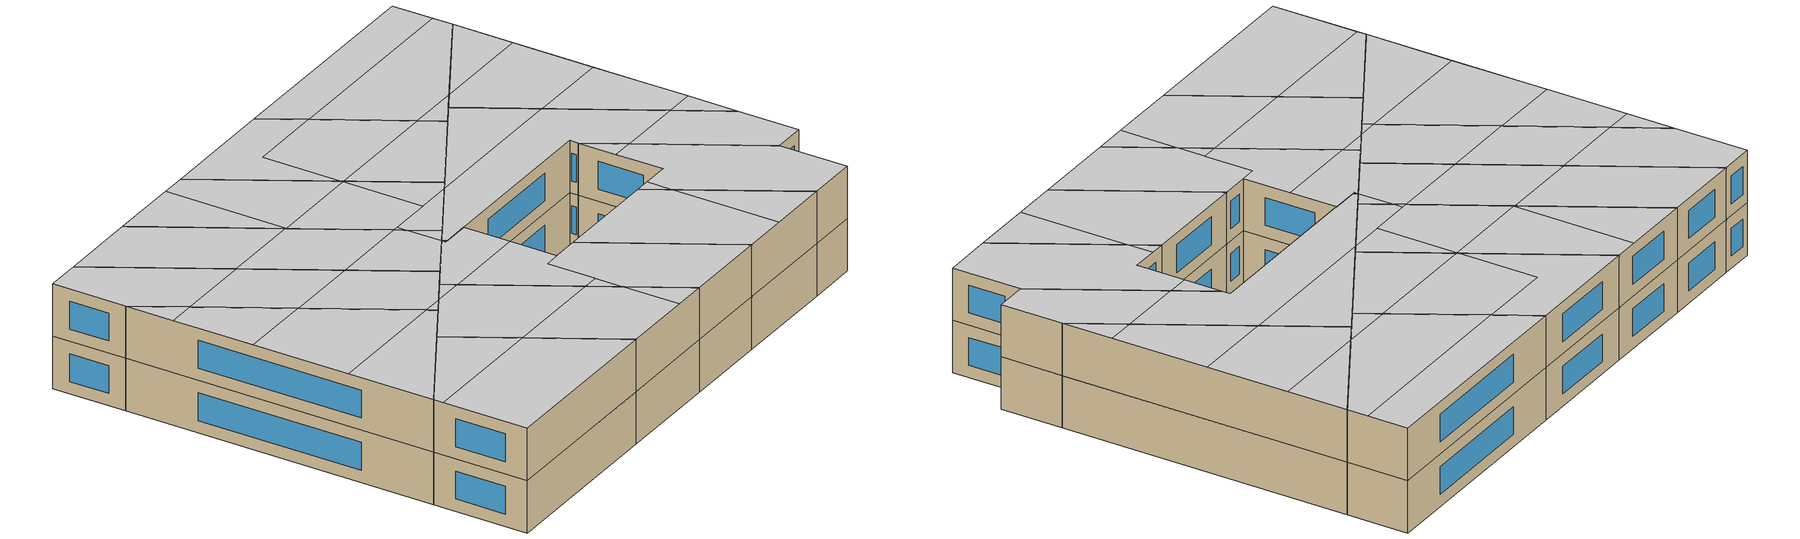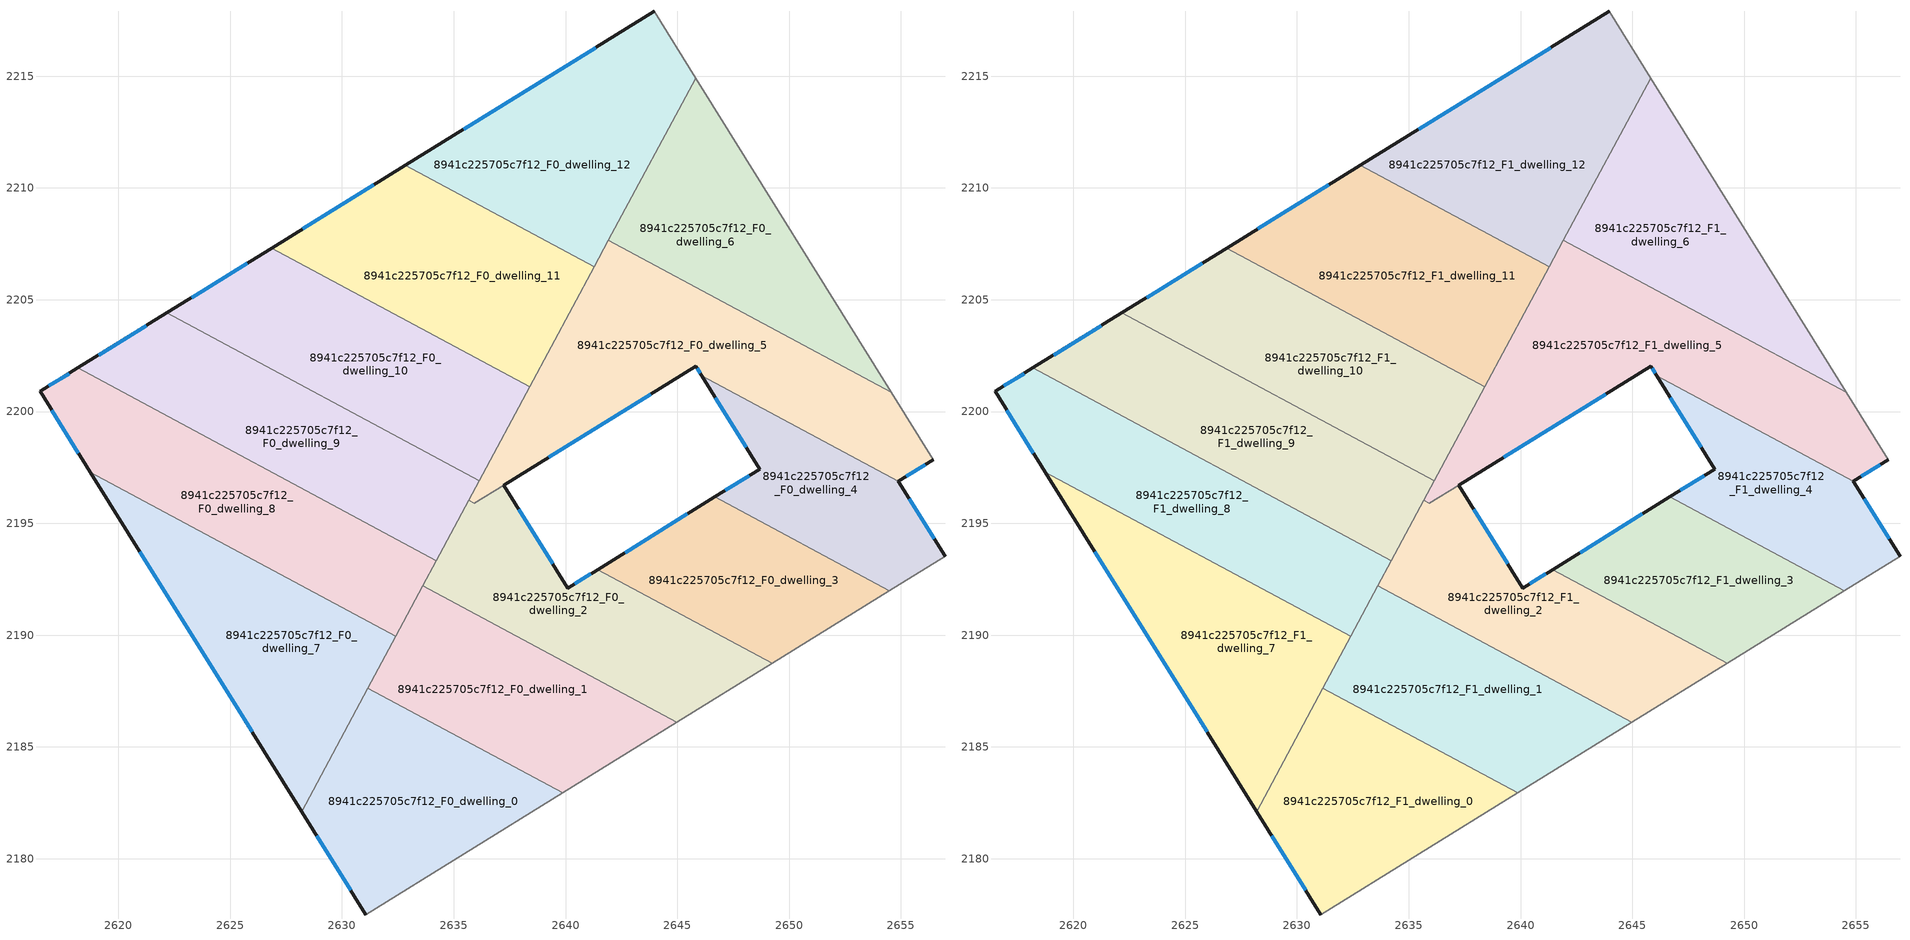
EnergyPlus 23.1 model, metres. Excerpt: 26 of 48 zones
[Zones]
8941c225705c7f12_F0_dwelling_0
 floor ground (EU_floor_Construction): 2639.88,2182.95 2631.07,2177.5 2628.2,2182.11 2631.16,2187.63 z0
 wall outside (EU_wall_Construction): 2628.2,2182.11 2631.07,2177.5 z0:3
 wall to 8941c225705c7f12_F0_dwelling_1 (EU_wall_Construction): 2639.88,2182.95 2631.16,2187.63 z0:3
 wall adiabatic (EU_wall_Construction): 2631.07,2177.5 2639.88,2182.95 z0:3
 wall to 8941c225705c7f12_F0_dwelling_7 (EU_wall_Construction): 2631.16,2187.63 2628.2,2182.11 z0:3
 window (EU_Window_Construction): 2628.87,2181.03 2630.4,2178.58 z0.7:2.3
8941c225705c7f12_F0_dwelling_1
 floor ground (EU_floor_Construction): 2644.98,2186.11 2639.88,2182.95 2631.16,2187.63 2633.62,2192.21 z0
 wall to 8941c225705c7f12_F0_dwelling_2 (EU_wall_Construction): 2644.98,2186.11 2633.62,2192.21 z0:3
 wall adiabatic (EU_wall_Construction): 2639.88,2182.95 2644.98,2186.11 z0:3
 wall to 8941c225705c7f12_F0_dwelling_8 (EU_wall_Construction): 2633.62,2192.21 2632.41,2189.95 z0:3
 wall to 8941c225705c7f12_F0_dwelling_7 (EU_wall_Construction): 2632.41,2189.95 2631.16,2187.63 z0:3
8941c225705c7f12_F0_dwelling_10
 floor ground (EU_floor_Construction): 2638.4,2201.11 2636.15,2196.91 2622.17,2204.41 2626.85,2207.31 z0
 wall outside (EU_wall_Construction): 2626.85,2207.31 2622.17,2204.41 z0:3
 wall to 8941c225705c7f12_F0_dwelling_9 (EU_wall_Construction): 2622.17,2204.41 2636.15,2196.91 z0:3
 wall to 8941c225705c7f12_F0_dwelling_11 (EU_wall_Construction): 2638.4,2201.11 2626.85,2207.31 z0:3
 wall to 8941c225705c7f12_F0_dwelling_5 (EU_wall_Construction): 2636.15,2196.91 2638.4,2201.11 z0:3
 window (EU_Window_Construction): 2625.76,2206.63 2623.27,2205.09 z0.7:2.3
8941c225705c7f12_F0_dwelling_11
 floor ground (EU_floor_Construction): 2641.28,2206.47 2638.4,2201.11 2626.85,2207.31 2632.83,2211 z0
 wall outside (EU_wall_Construction): 2632.83,2211 2626.85,2207.31 z0:3
 wall to 8941c225705c7f12_F0_dwelling_12 (EU_wall_Construction): 2641.28,2206.47 2632.83,2211 z0:3
 wall to 8941c225705c7f12_F0_dwelling_5 (EU_wall_Construction): 2638.4,2201.11 2641.28,2206.47 z0:3
 window (EU_Window_Construction): 2631.42,2210.14 2628.26,2208.18 z0.7:2.3
8941c225705c7f12_F0_dwelling_12
 floor ground (EU_floor_Construction): 2643.96,2217.9 2645.82,2214.92 2641.28,2206.47 2632.83,2211 z0
 wall outside (EU_wall_Construction): 2643.96,2217.9 2632.83,2211 z0:3
 wall adiabatic (EU_wall_Construction): 2645.82,2214.92 2643.96,2217.9 z0:3
 wall to 8941c225705c7f12_F0_dwelling_6 (EU_wall_Construction): 2641.92,2207.66 2645.82,2214.92 z0:3
 wall to 8941c225705c7f12_F0_dwelling_5 (EU_wall_Construction): 2641.28,2206.47 2641.92,2207.66 z0:3
 window (EU_Window_Construction): 2641.34,2216.28 2635.44,2212.62 z0.7:2.3
8941c225705c7f12_F0_dwelling_2
 floor ground (EU_floor_Construction): 2649.24,2188.74 2644.98,2186.11 2633.62,2192.21 2635.67,2196.03 2635.92,2195.89 2637.23,2196.7 2640.1,2192.11 2641.43,2192.93 z0
 wall outside (EU_wall_Construction): 2641.43,2192.93 2640.1,2192.11 2637.23,2196.7 z0:3
 wall to 8941c225705c7f12_F0_dwelling_5 (EU_wall_Construction): 2637.23,2196.7 2635.92,2195.89 / 2635.91,2195.9 2635.67,2196.03 z0:3
 wall to 8941c225705c7f12_F0_dwelling_3 (EU_wall_Construction): 2649.24,2188.74 2641.43,2192.93 z0:3
 wall adiabatic (EU_wall_Construction): 2644.98,2186.11 2649.24,2188.74 z0:3
 wall to 8941c225705c7f12_F0_dwelling_9 (EU_wall_Construction): 2635.67,2196.03 2634.23,2193.34 z0:3
 wall to 8941c225705c7f12_F0_dwelling_8 (EU_wall_Construction): 2634.23,2193.34 2633.62,2192.21 z0:3
 window (EU_Window_Construction): 2639.42,2193.19 2637.9,2195.62 / 2641.12,2192.74 2640.41,2192.3 z0.7:2.3
8941c225705c7f12_F0_dwelling_3
 floor ground (EU_floor_Construction): 2654.49,2191.99 2649.24,2188.74 2641.43,2192.93 2646.68,2196.18 z0
 wall outside (EU_wall_Construction): 2646.68,2196.18 2641.43,2192.93 z0:3
 wall to 8941c225705c7f12_F0_dwelling_4 (EU_wall_Construction): 2654.49,2191.99 2646.68,2196.18 z0:3
 wall adiabatic (EU_wall_Construction): 2649.24,2188.74 2654.49,2191.99 z0:3
 window (EU_Window_Construction): 2645.45,2195.42 2642.66,2193.69 z0.7:2.3
8941c225705c7f12_F0_dwelling_4
 floor ground (EU_floor_Construction): 2654.88,2196.88 2656.97,2193.53 2654.49,2191.99 2646.68,2196.18 2648.69,2197.42 2646.09,2201.6 z0
 wall outside (EU_wall_Construction): 2646.09,2201.6 2648.69,2197.42 2646.68,2196.18 / 2656.97,2193.53 2654.88,2196.88 z0:3
 wall to 8941c225705c7f12_F0_dwelling_5 (EU_wall_Construction): 2654.88,2196.88 2646.09,2201.6 z0:3
 wall adiabatic (EU_wall_Construction): 2654.49,2191.99 2656.97,2193.53 z0:3
 window (EU_Window_Construction): 2646.7,2200.62 2648.08,2198.4 / 2656.48,2194.31 2655.37,2196.09 / 2648.22,2197.13 2647.15,2196.47 z0.7:2.3
8941c225705c7f12_F0_dwelling_5
 floor ground (EU_floor_Construction): 2654.57,2200.86 2656.45,2197.85 2654.88,2196.88 2646.09,2201.6 2645.82,2202.03 2635.92,2195.89 2635.67,2196.03 2641.92,2207.66 z0
 wall outside (EU_wall_Construction): 2654.88,2196.88 2656.45,2197.85 / 2637.23,2196.71 2645.82,2202.03 2646.09,2201.6 z0:3
 wall to 8941c225705c7f12_F0_dwelling_6 (EU_wall_Construction): 2654.57,2200.86 2641.92,2207.66 z0:3
 wall adiabatic (EU_wall_Construction): 2656.45,2197.85 2654.57,2200.86 z0:3
 wall to 8941c225705c7f12_F0_dwelling_9 (EU_wall_Construction): 2636.15,2196.91 2635.67,2196.03 z0:3
 window (EU_Window_Construction): 2655.25,2197.11 2656.08,2197.62 / 2645.88,2201.93 2646.02,2201.7 / 2639.25,2197.96 2643.8,2200.78 z0.7:2.3
8941c225705c7f12_F0_dwelling_6
 floor ground (EU_floor_Construction): 2645.82,2214.92 2654.57,2200.86 2641.92,2207.66 z0
 wall adiabatic (EU_wall_Construction): 2654.57,2200.86 2645.82,2214.92 z0:3
8941c225705c7f12_F0_dwelling_7
 floor ground (EU_floor_Construction): 2632.41,2189.95 2628.2,2182.11 2618.74,2197.29 z0
 wall outside (EU_wall_Construction): 2618.74,2197.29 2628.2,2182.11 z0:3
 wall to 8941c225705c7f12_F0_dwelling_8 (EU_wall_Construction): 2632.41,2189.95 2618.74,2197.29 z0:3
 window (EU_Window_Construction): 2620.96,2193.72 2625.98,2185.67 z0.7:2.3
8941c225705c7f12_F0_dwelling_8
 floor ground (EU_floor_Construction): 2634.23,2193.34 2632.41,2189.95 2618.74,2197.29 2616.5,2200.9 2618.19,2201.95 z0
 wall outside (EU_wall_Construction): 2618.19,2201.95 2616.5,2200.9 2618.74,2197.29 z0:3
 wall to 8941c225705c7f12_F0_dwelling_9 (EU_wall_Construction): 2634.23,2193.34 2618.19,2201.95 z0:3
 window (EU_Window_Construction): 2617.02,2200.05 2618.22,2198.14 / 2617.8,2201.7 2616.9,2201.14 z0.7:2.3
8941c225705c7f12_F0_dwelling_9
 floor ground (EU_floor_Construction): 2636.15,2196.91 2634.23,2193.34 2618.19,2201.95 2622.17,2204.41 z0
 wall outside (EU_wall_Construction): 2622.17,2204.41 2618.19,2201.95 z0:3
 window (EU_Window_Construction): 2621.24,2203.83 2619.13,2202.53 z0.7:2.3
8941c225705c7f12_F1_dwelling_0
 floor to 8941c225705c7f12_F0_dwelling_0 (EU_floor_Construction): 2639.88,2182.95 2631.07,2177.5 2628.2,2182.11 2631.16,2187.63 z3
 wall outside (EU_wall_Construction): 2628.2,2182.11 2631.07,2177.5 z3:6
 wall to 8941c225705c7f12_F1_dwelling_1 (EU_wall_Construction): 2639.88,2182.95 2631.16,2187.63 z3:6
 wall adiabatic (EU_wall_Construction): 2631.07,2177.5 2639.88,2182.95 z3:6
 wall to 8941c225705c7f12_F1_dwelling_7 (EU_wall_Construction): 2631.16,2187.63 2628.2,2182.11 z3:6
 window (EU_Window_Construction): 2628.87,2181.03 2630.4,2178.58 z3.7:5.3
 ceiling to 8941c225705c7f12_F2_dwelling_0 (EU_floor_Construction): 2639.88,2182.95 2634.91,2185.62 2628.49,2181.64 2631.07,2177.5 z6
 ceiling to 8941c225705c7f12_F2_dwelling_2 (EU_floor_Construction): 2634.91,2185.62 2631.16,2187.63 2628.2,2182.11 2628.49,2181.64 z6
8941c225705c7f12_F1_dwelling_1
 floor to 8941c225705c7f12_F0_dwelling_1 (EU_floor_Construction): 2644.98,2186.11 2639.88,2182.95 2631.16,2187.63 2633.62,2192.21 z3
 wall to 8941c225705c7f12_F1_dwelling_2 (EU_wall_Construction): 2644.98,2186.11 2633.62,2192.21 z3:6
 wall adiabatic (EU_wall_Construction): 2639.88,2182.95 2644.98,2186.11 z3:6
 wall to 8941c225705c7f12_F1_dwelling_8 (EU_wall_Construction): 2633.62,2192.21 2632.41,2189.95 z3:6
 wall to 8941c225705c7f12_F1_dwelling_7 (EU_wall_Construction): 2632.41,2189.95 2631.16,2187.63 z3:6
 ceiling to 8941c225705c7f12_F2_dwelling_2 (EU_floor_Construction): 2640.01,2188.78 2634.39,2191.79 2632.9,2190.87 2631.16,2187.63 2634.91,2185.62 z6
 ceiling to 8941c225705c7f12_F2_dwelling_0 (EU_floor_Construction): 2643.37,2185.11 2641.64,2187.9 2640.01,2188.77 2634.91,2185.62 2639.88,2182.95 z6
 ceiling to 8941c225705c7f12_F2_dwelling_4 (EU_floor_Construction): 2634.39,2191.79 2633.62,2192.21 2632.9,2190.87 z6
 ceiling to 8941c225705c7f12_F2_dwelling_1 (EU_floor_Construction): 2644.98,2186.11 2641.64,2187.9 2643.37,2185.11 z6
8941c225705c7f12_F1_dwelling_10
 floor to 8941c225705c7f12_F0_dwelling_10 (EU_floor_Construction): 2638.4,2201.11 2636.15,2196.91 2622.17,2204.41 2626.85,2207.31 z3
 wall outside (EU_wall_Construction): 2626.85,2207.31 2622.17,2204.41 z3:6
 wall to 8941c225705c7f12_F1_dwelling_9 (EU_wall_Construction): 2622.17,2204.41 2636.15,2196.91 z3:6
 wall to 8941c225705c7f12_F1_dwelling_11 (EU_wall_Construction): 2638.4,2201.11 2626.85,2207.31 z3:6
 wall to 8941c225705c7f12_F1_dwelling_5 (EU_wall_Construction): 2636.15,2196.91 2638.4,2201.11 z3:6
 window (EU_Window_Construction): 2625.76,2206.63 2623.27,2205.09 z3.7:5.3
 ceiling to 8941c225705c7f12_F2_dwelling_10 (EU_floor_Construction): 2633.92,2203.46 2633.87,2203.54 2626.85,2207.31 2625.66,2206.57 2629.34,2200.62 z6
 ceiling to 8941c225705c7f12_F2_dwelling_6 (EU_floor_Construction): 2636.38,2199.5 2633.87,2203.54 2633.92,2203.46 2629.34,2200.62 2629.29,2200.59 2634.03,2198.04 z6
 ceiling to 8941c225705c7f12_F2_dwelling_5 (EU_floor_Construction): 2636.15,2196.91 2638.11,2200.57 2634.3,2198.21 2634.59,2197.75 z6
 ceiling to 8941c225705c7f12_F2_dwelling_7 (EU_floor_Construction): 2638.11,2200.57 2638.4,2201.11 2633.97,2203.49 2633.93,2203.46 2636.39,2199.5 z6
 ceiling adiabatic (EU_roof_Construction): 2629.34,2200.62 2625.66,2206.57 2622.17,2204.41 2629.29,2200.59 z6
 ceiling to 8941c225705c7f12_F2_dwelling_4 (EU_floor_Construction): 2634.59,2197.75 2634.3,2198.21 2634.03,2198.04 z6
 ceiling to 8941c225705c7f12_F2_dwelling_9 (EU_floor_Construction): 2636.38,2199.5 2633.93,2203.46 2633.97,2203.49 2633.88,2203.54 z6
8941c225705c7f12_F1_dwelling_11
 floor to 8941c225705c7f12_F0_dwelling_11 (EU_floor_Construction): 2641.28,2206.47 2638.4,2201.11 2626.85,2207.31 2632.83,2211 z3
 wall outside (EU_wall_Construction): 2632.83,2211 2626.85,2207.31 z3:6
 wall to 8941c225705c7f12_F1_dwelling_12 (EU_wall_Construction): 2641.28,2206.47 2632.83,2211 z3:6
 wall to 8941c225705c7f12_F1_dwelling_5 (EU_wall_Construction): 2638.4,2201.11 2641.28,2206.47 z3:6
 window (EU_Window_Construction): 2631.42,2210.14 2628.26,2208.18 z3.7:5.3
 ceiling to 8941c225705c7f12_F2_dwelling_9 (EU_floor_Construction): 2639.94,2207.18 2635.2,2209.73 2631.47,2207.42 2633.88,2203.54 2633.97,2203.49 z6
 ceiling to 8941c225705c7f12_F2_dwelling_10 (EU_floor_Construction): 2633.87,2203.54 2631.47,2207.42 2635.2,2209.73 2632.83,2211 2626.85,2207.31 z6
 ceiling to 8941c225705c7f12_F2_dwelling_7 (EU_floor_Construction): 2638.4,2201.11 2641.28,2206.47 2639.94,2207.18 2633.97,2203.49 z6
 roof outside (EU_roof_Construction): 2633.88,2203.54 2631.47,2207.42 2633.87,2203.54 z6
8941c225705c7f12_F1_dwelling_12
 floor to 8941c225705c7f12_F0_dwelling_12 (EU_floor_Construction): 2643.96,2217.9 2645.82,2214.92 2641.28,2206.47 2632.83,2211 z3
 wall outside (EU_wall_Construction): 2643.96,2217.9 2632.83,2211 z3:6
 wall adiabatic (EU_wall_Construction): 2645.82,2214.92 2643.96,2217.9 z3:6
 wall to 8941c225705c7f12_F1_dwelling_6 (EU_wall_Construction): 2641.92,2207.66 2645.82,2214.92 z3:6
 wall to 8941c225705c7f12_F1_dwelling_5 (EU_wall_Construction): 2641.28,2206.47 2641.92,2207.66 z3:6
 window (EU_Window_Construction): 2641.34,2216.28 2635.44,2212.62 z3.7:5.3
 ceiling to 8941c225705c7f12_F2_dwelling_7 (EU_floor_Construction): 2641.28,2206.47 2642.52,2208.78 2639.94,2207.18 z6
 ceiling to 8941c225705c7f12_F2_dwelling_10 (EU_floor_Construction): 2645.19,2215.92 2643.96,2217.9 2632.83,2211 2635.2,2209.73 z6
 ceiling to 8941c225705c7f12_F2_dwelling_9 (EU_floor_Construction): 2642.52,2208.78 2645.82,2214.92 2645.19,2215.92 2635.2,2209.73 2639.94,2207.18 z6
8941c225705c7f12_F1_dwelling_2
 floor to 8941c225705c7f12_F0_dwelling_2 (EU_floor_Construction): 2649.24,2188.74 2644.98,2186.11 2633.62,2192.21 2635.67,2196.03 2635.92,2195.89 2637.23,2196.7 2640.1,2192.11 2641.43,2192.93 z3
 wall outside (EU_wall_Construction): 2641.43,2192.93 2640.1,2192.11 2637.23,2196.7 z3:6
 wall to 8941c225705c7f12_F1_dwelling_5 (EU_wall_Construction): 2637.23,2196.7 2635.92,2195.89 / 2635.91,2195.9 2635.67,2196.03 z3:6
 wall to 8941c225705c7f12_F1_dwelling_3 (EU_wall_Construction): 2649.24,2188.74 2641.43,2192.93 z3:6
 wall adiabatic (EU_wall_Construction): 2644.98,2186.11 2649.24,2188.74 z3:6
 wall to 8941c225705c7f12_F1_dwelling_9 (EU_wall_Construction): 2635.67,2196.03 2634.23,2193.34 z3:6
 wall to 8941c225705c7f12_F1_dwelling_8 (EU_wall_Construction): 2634.23,2193.34 2633.62,2192.21 z3:6
 window (EU_Window_Construction): 2639.42,2193.19 2637.9,2195.62 / 2641.12,2192.74 2640.41,2192.3 z3.7:5.3
 ceiling to 8941c225705c7f12_F2_dwelling_4 (EU_floor_Construction): 2638.65,2194.43 2637.23,2196.7 2635.92,2195.89 2635.78,2195.81 2635.66,2196.01 2633.62,2192.21 2634.39,2191.79 z6
 ceiling to 8941c225705c7f12_F2_dwelling_2 (EU_floor_Construction): 2640.79,2189.26 2639.33,2191.63 2640.1,2192.11 2638.65,2194.43 2634.39,2191.79 2640.01,2188.78 z6
 ceiling to 8941c225705c7f12_F2_dwelling_5 (EU_floor_Construction): 2635.91,2195.89 2635.67,2196.03 2635.66,2196.01 2635.78,2195.81 z6
 ceiling to 8941c225705c7f12_F2_dwelling_1 (EU_floor_Construction): 2649.24,2188.74 2641.43,2192.93 2639.33,2191.63 2641.64,2187.9 2644.98,2186.11 z6
 ceiling to 8941c225705c7f12_F2_dwelling_0 (EU_floor_Construction): 2641.64,2187.9 2640.8,2189.26 2640.01,2188.77 z6
8941c225705c7f12_F1_dwelling_3
 floor to 8941c225705c7f12_F0_dwelling_3 (EU_floor_Construction): 2654.49,2191.99 2649.24,2188.74 2641.43,2192.93 2646.68,2196.18 z3
 wall outside (EU_wall_Construction): 2646.68,2196.18 2641.43,2192.93 z3:6
 wall to 8941c225705c7f12_F1_dwelling_4 (EU_wall_Construction): 2654.49,2191.99 2646.68,2196.18 z3:6
 wall adiabatic (EU_wall_Construction): 2649.24,2188.74 2654.49,2191.99 z3:6
 window (EU_Window_Construction): 2645.45,2195.42 2642.66,2193.69 z3.7:5.3
 ceiling to 8941c225705c7f12_F2_dwelling_1 (EU_floor_Construction): 2651.44,2190.1 2648.17,2195.38 2646.68,2196.18 2641.43,2192.93 2649.24,2188.74 z6
 ceiling to 8941c225705c7f12_F2_dwelling_3 (EU_floor_Construction): 2654.49,2191.99 2648.17,2195.38 2651.44,2190.1 z6
8941c225705c7f12_F1_dwelling_4
 floor to 8941c225705c7f12_F0_dwelling_4 (EU_floor_Construction): 2654.88,2196.88 2656.97,2193.53 2654.49,2191.99 2646.68,2196.18 2648.69,2197.42 2646.09,2201.6 z3
 wall outside (EU_wall_Construction): 2646.09,2201.6 2648.69,2197.42 2646.68,2196.18 / 2656.97,2193.53 2654.88,2196.88 z3:6
 wall to 8941c225705c7f12_F1_dwelling_5 (EU_wall_Construction): 2654.88,2196.88 2646.09,2201.6 z3:6
 wall adiabatic (EU_wall_Construction): 2654.49,2191.99 2656.97,2193.53 z3:6
 window (EU_Window_Construction): 2646.7,2200.62 2648.08,2198.4 / 2656.48,2194.31 2655.37,2196.09 / 2648.22,2197.13 2647.15,2196.47 z3.7:5.3
 ceiling to 8941c225705c7f12_F2_dwelling_3 (EU_floor_Construction): 2656.97,2193.53 2654.88,2196.88 2648.31,2200.41 2647.24,2199.75 2648.69,2197.42 2647.4,2196.62 2648.17,2195.38 2654.49,2191.99 z6
 ceiling to 8941c225705c7f12_F2_dwelling_1 (EU_floor_Construction): 2648.17,2195.38 2647.4,2196.62 2646.68,2196.18 z6
 ceiling to 8941c225705c7f12_F2_dwelling_5 (EU_floor_Construction): 2648.31,2200.41 2646.09,2201.6 2647.24,2199.75 z6
8941c225705c7f12_F1_dwelling_5
 floor to 8941c225705c7f12_F0_dwelling_5 (EU_floor_Construction): 2654.57,2200.86 2656.45,2197.85 2654.88,2196.88 2646.09,2201.6 2645.82,2202.03 2635.91,2195.89 2635.67,2196.03 2641.92,2207.66 z3
 wall outside (EU_wall_Construction): 2654.88,2196.88 2656.45,2197.85 / 2637.23,2196.71 2645.82,2202.03 2646.09,2201.6 z3:6
 wall to 8941c225705c7f12_F1_dwelling_6 (EU_wall_Construction): 2654.57,2200.86 2641.92,2207.66 z3:6
 wall adiabatic (EU_wall_Construction): 2656.45,2197.85 2654.57,2200.86 z3:6
 wall to 8941c225705c7f12_F1_dwelling_9 (EU_wall_Construction): 2636.15,2196.91 2635.67,2196.03 z3:6
 window (EU_Window_Construction): 2655.25,2197.11 2656.08,2197.62 / 2645.88,2201.93 2646.02,2201.7 / 2639.25,2197.96 2643.8,2200.78 z3.7:5.3
 ceiling to 8941c225705c7f12_F2_dwelling_5 (EU_floor_Construction): 2648.31,2200.41 2651.61,2202.45 2646.01,2205.46 2638.11,2200.57 2635.67,2196.03 2635.91,2195.89 2645.82,2202.03 2646.09,2201.6 z6
 ceiling to 8941c225705c7f12_F2_dwelling_3 (EU_floor_Construction): 2656.45,2197.85 2654.57,2200.86 2651.61,2202.45 2648.31,2200.41 2654.88,2196.88 z6
 ceiling to 8941c225705c7f12_F2_dwelling_7 (EU_floor_Construction): 2646.01,2205.46 2641.92,2207.66 2638.11,2200.57 z6
8941c225705c7f12_F1_dwelling_6
 floor to 8941c225705c7f12_F0_dwelling_6 (EU_floor_Construction): 2645.82,2214.92 2654.57,2200.86 2641.92,2207.66 z3
 wall adiabatic (EU_wall_Construction): 2654.57,2200.86 2645.82,2214.92 z3:6
 ceiling to 8941c225705c7f12_F2_dwelling_7 (EU_floor_Construction): 2650.12,2208 2647.66,2211.96 2642.52,2208.78 2641.92,2207.66 2646.01,2205.46 z6
 ceiling to 8941c225705c7f12_F2_dwelling_5 (EU_floor_Construction): 2653.03,2203.33 2650.12,2208 2646.01,2205.46 2651.61,2202.45 z6
 ceiling to 8941c225705c7f12_F2_dwelling_9 (EU_floor_Construction): 2647.66,2211.96 2645.82,2214.92 2642.52,2208.78 z6
 ceiling to 8941c225705c7f12_F2_dwelling_3 (EU_floor_Construction): 2654.57,2200.86 2653.03,2203.33 2651.61,2202.45 z6
8941c225705c7f12_F1_dwelling_7
 floor to 8941c225705c7f12_F0_dwelling_7 (EU_floor_Construction): 2632.41,2189.95 2628.2,2182.11 2618.74,2197.29 z3
 wall outside (EU_wall_Construction): 2618.74,2197.29 2628.2,2182.11 z3:6
 wall to 8941c225705c7f12_F1_dwelling_8 (EU_wall_Construction): 2632.41,2189.95 2618.74,2197.29 z3:6
 window (EU_Window_Construction): 2620.96,2193.72 2625.98,2185.67 z3.7:5.3
 ceiling to 8941c225705c7f12_F2_dwelling_8 (EU_floor_Construction): 2621.54,2195.79 2618.74,2197.29 2620.2,2194.96 z6
 ceiling to 8941c225705c7f12_F2_dwelling_4 (EU_floor_Construction): 2631.88,2190.23 2626.28,2193.24 2622.66,2191 2625.57,2186.33 z6
 ceiling to 8941c225705c7f12_F2_dwelling_2 (EU_floor_Construction): 2628.2,2182.11 2632.41,2189.95 2631.88,2190.23 2625.57,2186.33 z6
 ceiling to 8941c225705c7f12_F2_dwelling_6 (EU_floor_Construction): 2626.28,2193.24 2621.54,2195.79 2620.2,2194.96 2622.66,2191 z6
8941c225705c7f12_F1_dwelling_8
 floor to 8941c225705c7f12_F0_dwelling_8 (EU_floor_Construction): 2634.23,2193.34 2632.41,2189.95 2618.74,2197.29 2616.5,2200.9 2618.19,2201.95 z3
 wall outside (EU_wall_Construction): 2618.19,2201.95 2616.5,2200.9 2618.74,2197.29 z3:6
 wall to 8941c225705c7f12_F1_dwelling_9 (EU_wall_Construction): 2634.23,2193.34 2618.19,2201.95 z3:6
 window (EU_Window_Construction): 2617.02,2200.05 2618.22,2198.14 / 2617.8,2201.7 2616.9,2201.14 z3.7:5.3
 ceiling to 8941c225705c7f12_F2_dwelling_8 (EU_floor_Construction): 2625.31,2198.13 2618.19,2201.95 2616.5,2200.9 2618.74,2197.29 2621.54,2195.79 z6
 ceiling to 8941c225705c7f12_F2_dwelling_6 (EU_floor_Construction): 2630.05,2195.58 2625.31,2198.13 2621.54,2195.79 2626.28,2193.24 z6
 ceiling to 8941c225705c7f12_F2_dwelling_4 (EU_floor_Construction): 2632.9,2190.87 2634.23,2193.34 2630.05,2195.58 2626.28,2193.24 2631.88,2190.23 z6
 ceiling to 8941c225705c7f12_F2_dwelling_2 (EU_floor_Construction): 2632.41,2189.95 2632.9,2190.87 2631.88,2190.23 z6
8941c225705c7f12_F1_dwelling_9
 floor to 8941c225705c7f12_F0_dwelling_9 (EU_floor_Construction): 2636.15,2196.91 2634.23,2193.34 2618.19,2201.95 2622.17,2204.41 z3
 wall outside (EU_wall_Construction): 2622.17,2204.41 2618.19,2201.95 z3:6
 window (EU_Window_Construction): 2621.24,2203.83 2619.13,2202.53 z3.7:5.3
 ceiling to 8941c225705c7f12_F2_dwelling_6 (EU_floor_Construction): 2634.03,2198.04 2629.29,2200.59 2625.31,2198.13 2630.05,2195.58 z6
 ceiling adiabatic (EU_roof_Construction): 2629.29,2200.59 2622.17,2204.41 2618.19,2201.95 2625.31,2198.13 z6
 ceiling to 8941c225705c7f12_F2_dwelling_4 (EU_floor_Construction): 2634.23,2193.34 2635.66,2196.01 2634.59,2197.75 2634.03,2198.04 2630.05,2195.58 z6
 ceiling to 8941c225705c7f12_F2_dwelling_5 (EU_floor_Construction): 2635.66,2196.01 2636.15,2196.91 2634.59,2197.75 z6
[Building]
EU S2 Campaign: North Axis=0; Terrain=City; Solar Distribution=FullExterior
[Site:Location]
Budapest.Ferenc.Liszt.Intl.AP: Latitude=47.437; Longitude=19.256; Time Zone=1; Elevation=185
[SizingPeriod:WeatherFileDays]
AnnualSizingPeriod: Begin Month=1; Begin Day of Month=1; End Month=12; End Day of Month=31; Day of Week for Start Day=Monday; Use Weather File Daylight Saving Period=No; Use Weather File Rain and Snow Indicators=No
[MATERIAL]
EU_InternalMass_Material: Roughness=MediumRough; Thickness=0.1; Conductivity=1; Density=1800; Specific Heat=900; Thermal Absorptance=0.9; Solar Absorptance=0.7; Visible Absorptance=0.7
[MATERIAL:NOMASS] Roughness=MediumRough; Thermal Absorptance=0.9; Solar Absorptance=0.7; Visible Absorptance=0.7
Name | Thermal Resistance
EU_wall_NoMass | 0.832559
EU_roof_NoMass | 1.39638
EU_floor_NoMass | 0.872794
[WINDOWMATERIAL:SIMPLEGLAZINGSYSTEM]
EU_Window_SimpleGlazing: UFactor=2.79869; Solar Heat Gain Coefficient=0.75; Visible Transmittance=0.75
[CONSTRUCTION]
EU_wall_Construction: EU_wall_NoMass
EU_roof_Construction: EU_roof_NoMass
EU_floor_Construction: EU_floor_NoMass
EU_Window_Construction: EU_Window_SimpleGlazing
EU_InternalMass_Construction: EU_InternalMass_Material
[ZONE] Type=1; Multiplier=1; Ceiling Height=autocalculate; Floor Area=autocalculate; Part of Total Floor Area=Yes
Name | Volume
8941c225705c7f12_F0_dwelling_0; 8941c225705c7f12_F1_dwelling_0 | 177.509
8941c225705c7f12_F0_dwelling_1; 8941c225705c7f12_F1_dwelling_1 | 177.522
8941c225705c7f12_F0_dwelling_10; 8941c225705c7f12_F1_dwelling_10 | 207.124
8941c225705c7f12_F0_dwelling_11; 8941c225705c7f12_F1_dwelling_11 | 207.094
8941c225705c7f12_F0_dwelling_12; 8941c225705c7f12_F1_dwelling_12 | 207.084
8941c225705c7f12_F0_dwelling_2; 8941c225705c7f12_F1_dwelling_2 | 183.736
8941c225705c7f12_F0_dwelling_3; 8941c225705c7f12_F1_dwelling_3 | 142.122
8941c225705c7f12_F0_dwelling_4; 8941c225705c7f12_F1_dwelling_4 | 126.871
8941c225705c7f12_F0_dwelling_5 | 257.387
8941c225705c7f12_F1_dwelling_5 | 257.312
8941c225705c7f12_F0_dwelling_6; 8941c225705c7f12_F1_dwelling_6 | 177.503
8941c225705c7f12_F0_dwelling_7; 8941c225705c7f12_F1_dwelling_7 | 207.089
8941c225705c7f12_F0_dwelling_8; 8941c225705c7f12_F1_dwelling_8 | 207.073
8941c225705c7f12_F0_dwelling_9; 8941c225705c7f12_F1_dwelling_9 | 207.141
[INTERNALMASS] Construction=EU_InternalMass_Construction
Name | Zone or ZoneList | Surface Area
8941c225705c7f12_F0_dwelling_0_EU_InternalMass | 8941c225705c7f12_F0_dwelling_0 | 59.1696
8941c225705c7f12_F0_dwelling_1_EU_InternalMass | 8941c225705c7f12_F0_dwelling_1 | 59.1741
8941c225705c7f12_F0_dwelling_2_EU_InternalMass | 8941c225705c7f12_F0_dwelling_2 | 61.245
8941c225705c7f12_F0_dwelling_3_EU_InternalMass | 8941c225705c7f12_F0_dwelling_3 | 47.3739
8941c225705c7f12_F0_dwelling_4_EU_InternalMass | 8941c225705c7f12_F0_dwelling_4 | 42.2903
8941c225705c7f12_F0_dwelling_5_EU_InternalMass | 8941c225705c7f12_F0_dwelling_5 | 85.7967
8941c225705c7f12_F0_dwelling_6_EU_InternalMass | 8941c225705c7f12_F0_dwelling_6 | 59.1675
8941c225705c7f12_F0_dwelling_7_EU_InternalMass | 8941c225705c7f12_F0_dwelling_7 | 69.0298
8941c225705c7f12_F0_dwelling_8_EU_InternalMass | 8941c225705c7f12_F0_dwelling_8 | 69.0242
8941c225705c7f12_F0_dwelling_9_EU_InternalMass | 8941c225705c7f12_F0_dwelling_9 | 69.0472
8941c225705c7f12_F0_dwelling_10_EU_InternalMass | 8941c225705c7f12_F0_dwelling_10 | 69.0411
8941c225705c7f12_F0_dwelling_11_EU_InternalMass | 8941c225705c7f12_F0_dwelling_11 | 69.0314
8941c225705c7f12_F0_dwelling_12_EU_InternalMass | 8941c225705c7f12_F0_dwelling_12 | 69.028
8941c225705c7f12_F1_dwelling_0_EU_InternalMass | 8941c225705c7f12_F1_dwelling_0 | 59.1696
8941c225705c7f12_F1_dwelling_1_EU_InternalMass | 8941c225705c7f12_F1_dwelling_1 | 59.1741
8941c225705c7f12_F1_dwelling_2_EU_InternalMass | 8941c225705c7f12_F1_dwelling_2 | 61.245
8941c225705c7f12_F1_dwelling_3_EU_InternalMass | 8941c225705c7f12_F1_dwelling_3 | 47.3739
8941c225705c7f12_F1_dwelling_4_EU_InternalMass | 8941c225705c7f12_F1_dwelling_4 | 42.2903
8941c225705c7f12_F1_dwelling_5_EU_InternalMass | 8941c225705c7f12_F1_dwelling_5 | 85.7967
8941c225705c7f12_F1_dwelling_6_EU_InternalMass | 8941c225705c7f12_F1_dwelling_6 | 59.1675
8941c225705c7f12_F1_dwelling_7_EU_InternalMass | 8941c225705c7f12_F1_dwelling_7 | 69.0298
8941c225705c7f12_F1_dwelling_8_EU_InternalMass | 8941c225705c7f12_F1_dwelling_8 | 69.0242
8941c225705c7f12_F1_dwelling_9_EU_InternalMass | 8941c225705c7f12_F1_dwelling_9 | 69.0472
8941c225705c7f12_F1_dwelling_10_EU_InternalMass | 8941c225705c7f12_F1_dwelling_10 | 69.0411
8941c225705c7f12_F1_dwelling_11_EU_InternalMass | 8941c225705c7f12_F1_dwelling_11 | 69.0314
8941c225705c7f12_F1_dwelling_12_EU_InternalMass | 8941c225705c7f12_F1_dwelling_12 | 69.028
[OTHEREQUIPMENT] Fuel Type=Electricity; Design Level Calculation Method=Watts/Area; Power per Zone Floor Area=1; Fraction Latent=0; Fraction Radiant=0; Fraction Lost=0; Carbon Dioxide Generation Rate=0; EndUse Subcategory=EU_Step8_InternalGains
Name | Zone or ZoneList or Space or SpaceList | Schedule
EU_Step8_InternalGain_8941c225705c7f12_F0_dwelling_0_f000 | 8941c225705c7f12_F0_dwelling_0 | EU_Step8_GainSchedule_8941c225705c7f12_F0_dwelling_0_f000
EU_Step8_InternalGain_8941c225705c7f12_F0_dwelling_1_f000 | 8941c225705c7f12_F0_dwelling_1 | EU_Step8_GainSchedule_8941c225705c7f12_F0_dwelling_1_f000
EU_Step8_InternalGain_8941c225705c7f12_F0_dwelling_2_f000 | 8941c225705c7f12_F0_dwelling_2 | EU_Step8_GainSchedule_8941c225705c7f12_F0_dwelling_2_f000
EU_Step8_InternalGain_8941c225705c7f12_F0_dwelling_3_f000 | 8941c225705c7f12_F0_dwelling_3 | EU_Step8_GainSchedule_8941c225705c7f12_F0_dwelling_3_f000
EU_Step8_InternalGain_8941c225705c7f12_F0_dwelling_4_f000 | 8941c225705c7f12_F0_dwelling_4 | EU_Step8_GainSchedule_8941c225705c7f12_F0_dwelling_4_f000
EU_Step8_InternalGain_8941c225705c7f12_F0_dwelling_5_f000 | 8941c225705c7f12_F0_dwelling_5 | EU_Step8_GainSchedule_8941c225705c7f12_F0_dwelling_5_f000
EU_Step8_InternalGain_8941c225705c7f12_F0_dwelling_6_f000 | 8941c225705c7f12_F0_dwelling_6 | EU_Step8_GainSchedule_8941c225705c7f12_F0_dwelling_6_f000
EU_Step8_InternalGain_8941c225705c7f12_F0_dwelling_7_f000 | 8941c225705c7f12_F0_dwelling_7 | EU_Step8_GainSchedule_8941c225705c7f12_F0_dwelling_7_f000
EU_Step8_InternalGain_8941c225705c7f12_F0_dwelling_8_f000 | 8941c225705c7f12_F0_dwelling_8 | EU_Step8_GainSchedule_8941c225705c7f12_F0_dwelling_8_f000
EU_Step8_InternalGain_8941c225705c7f12_F0_dwelling_9_f000 | 8941c225705c7f12_F0_dwelling_9 | EU_Step8_GainSchedule_8941c225705c7f12_F0_dwelling_9_f000
EU_Step8_InternalGain_8941c225705c7f12_F0_dwelling_10_f000 | 8941c225705c7f12_F0_dwelling_10 | EU_Step8_GainSchedule_8941c225705c7f12_F0_dwelling_10_f000
EU_Step8_InternalGain_8941c225705c7f12_F0_dwelling_11_f000 | 8941c225705c7f12_F0_dwelling_11 | EU_Step8_GainSchedule_8941c225705c7f12_F0_dwelling_11_f000
EU_Step8_InternalGain_8941c225705c7f12_F0_dwelling_12_f000 | 8941c225705c7f12_F0_dwelling_12 | EU_Step8_GainSchedule_8941c225705c7f12_F0_dwelling_12_f000
EU_Step8_InternalGain_8941c225705c7f12_F1_dwelling_0_f000 | 8941c225705c7f12_F1_dwelling_0 | EU_Step8_GainSchedule_8941c225705c7f12_F1_dwelling_0_f000
EU_Step8_InternalGain_8941c225705c7f12_F1_dwelling_1_f000 | 8941c225705c7f12_F1_dwelling_1 | EU_Step8_GainSchedule_8941c225705c7f12_F1_dwelling_1_f000
EU_Step8_InternalGain_8941c225705c7f12_F1_dwelling_2_f000 | 8941c225705c7f12_F1_dwelling_2 | EU_Step8_GainSchedule_8941c225705c7f12_F1_dwelling_2_f000
EU_Step8_InternalGain_8941c225705c7f12_F1_dwelling_3_f000 | 8941c225705c7f12_F1_dwelling_3 | EU_Step8_GainSchedule_8941c225705c7f12_F1_dwelling_3_f000
EU_Step8_InternalGain_8941c225705c7f12_F1_dwelling_4_f000 | 8941c225705c7f12_F1_dwelling_4 | EU_Step8_GainSchedule_8941c225705c7f12_F1_dwelling_4_f000
EU_Step8_InternalGain_8941c225705c7f12_F1_dwelling_5_f000 | 8941c225705c7f12_F1_dwelling_5 | EU_Step8_GainSchedule_8941c225705c7f12_F1_dwelling_5_f000
EU_Step8_InternalGain_8941c225705c7f12_F1_dwelling_6_f000 | 8941c225705c7f12_F1_dwelling_6 | EU_Step8_GainSchedule_8941c225705c7f12_F1_dwelling_6_f000
EU_Step8_InternalGain_8941c225705c7f12_F1_dwelling_7_f000 | 8941c225705c7f12_F1_dwelling_7 | EU_Step8_GainSchedule_8941c225705c7f12_F1_dwelling_7_f000
EU_Step8_InternalGain_8941c225705c7f12_F1_dwelling_8_f000 | 8941c225705c7f12_F1_dwelling_8 | EU_Step8_GainSchedule_8941c225705c7f12_F1_dwelling_8_f000
EU_Step8_InternalGain_8941c225705c7f12_F1_dwelling_9_f000 | 8941c225705c7f12_F1_dwelling_9 | EU_Step8_GainSchedule_8941c225705c7f12_F1_dwelling_9_f000
EU_Step8_InternalGain_8941c225705c7f12_F1_dwelling_10_f000 | 8941c225705c7f12_F1_dwelling_10 | EU_Step8_GainSchedule_8941c225705c7f12_F1_dwelling_10_f000
EU_Step8_InternalGain_8941c225705c7f12_F1_dwelling_11_f000 | 8941c225705c7f12_F1_dwelling_11 | EU_Step8_GainSchedule_8941c225705c7f12_F1_dwelling_11_f000
EU_Step8_InternalGain_8941c225705c7f12_F1_dwelling_12_f000 | 8941c225705c7f12_F1_dwelling_12 | EU_Step8_GainSchedule_8941c225705c7f12_F1_dwelling_12_f000
[ZONEVENTILATION:DESIGNFLOWRATE] Schedule=EU_AlwaysOn; Design Flow Rate Calculation Method=AirChanges/Hour; Air Changes per Hour=0.475469; Ventilation Type=Natural; Fan Pressure Rise=0; Fan Total Efficiency=1; Constant Term Coefficient=1; Temperature Term Coefficient=0; Velocity Term Coefficient=0; Velocity Squared Term Coefficient=0; Minimum Indoor Temperature=-100; Maximum Indoor Temperature=100; Delta Temperature=-100; Minimum Outdoor Temperature=-100; Maximum Outdoor Temperature=100; Maximum Wind Speed=40
Name | Zone or ZoneList or Space or SpaceList
EU_ConstantAir_8941c225705c7f12_F0_dwelling_0 | 8941c225705c7f12_F0_dwelling_0
EU_ConstantAir_8941c225705c7f12_F0_dwelling_1 | 8941c225705c7f12_F0_dwelling_1
EU_ConstantAir_8941c225705c7f12_F0_dwelling_2 | 8941c225705c7f12_F0_dwelling_2
EU_ConstantAir_8941c225705c7f12_F0_dwelling_3 | 8941c225705c7f12_F0_dwelling_3
EU_ConstantAir_8941c225705c7f12_F0_dwelling_4 | 8941c225705c7f12_F0_dwelling_4
EU_ConstantAir_8941c225705c7f12_F0_dwelling_5 | 8941c225705c7f12_F0_dwelling_5
EU_ConstantAir_8941c225705c7f12_F0_dwelling_6 | 8941c225705c7f12_F0_dwelling_6
EU_ConstantAir_8941c225705c7f12_F0_dwelling_7 | 8941c225705c7f12_F0_dwelling_7
EU_ConstantAir_8941c225705c7f12_F0_dwelling_8 | 8941c225705c7f12_F0_dwelling_8
EU_ConstantAir_8941c225705c7f12_F0_dwelling_9 | 8941c225705c7f12_F0_dwelling_9
EU_ConstantAir_8941c225705c7f12_F0_dwelling_10 | 8941c225705c7f12_F0_dwelling_10
EU_ConstantAir_8941c225705c7f12_F0_dwelling_11 | 8941c225705c7f12_F0_dwelling_11
EU_ConstantAir_8941c225705c7f12_F0_dwelling_12 | 8941c225705c7f12_F0_dwelling_12
EU_ConstantAir_8941c225705c7f12_F1_dwelling_0 | 8941c225705c7f12_F1_dwelling_0
EU_ConstantAir_8941c225705c7f12_F1_dwelling_1 | 8941c225705c7f12_F1_dwelling_1
EU_ConstantAir_8941c225705c7f12_F1_dwelling_2 | 8941c225705c7f12_F1_dwelling_2
EU_ConstantAir_8941c225705c7f12_F1_dwelling_3 | 8941c225705c7f12_F1_dwelling_3
EU_ConstantAir_8941c225705c7f12_F1_dwelling_4 | 8941c225705c7f12_F1_dwelling_4
EU_ConstantAir_8941c225705c7f12_F1_dwelling_5 | 8941c225705c7f12_F1_dwelling_5
EU_ConstantAir_8941c225705c7f12_F1_dwelling_6 | 8941c225705c7f12_F1_dwelling_6
EU_ConstantAir_8941c225705c7f12_F1_dwelling_7 | 8941c225705c7f12_F1_dwelling_7
EU_ConstantAir_8941c225705c7f12_F1_dwelling_8 | 8941c225705c7f12_F1_dwelling_8
EU_ConstantAir_8941c225705c7f12_F1_dwelling_9 | 8941c225705c7f12_F1_dwelling_9
EU_ConstantAir_8941c225705c7f12_F1_dwelling_10 | 8941c225705c7f12_F1_dwelling_10
EU_ConstantAir_8941c225705c7f12_F1_dwelling_11 | 8941c225705c7f12_F1_dwelling_11
EU_ConstantAir_8941c225705c7f12_F1_dwelling_12 | 8941c225705c7f12_F1_dwelling_12
[HVACTEMPLATE:THERMOSTAT] Constant Heating Setpoint=20; Constant Cooling Setpoint=50
EU_HeatOnly_8941c225705c7f12_F0_dwelling_0; EU_HeatOnly_8941c225705c7f12_F0_dwelling_1; EU_HeatOnly_8941c225705c7f12_F0_dwelling_2; EU_HeatOnly_8941c225705c7f12_F0_dwelling_3; EU_HeatOnly_8941c225705c7f12_F0_dwelling_4; EU_HeatOnly_8941c225705c7f12_F0_dwelling_5; EU_HeatOnly_8941c225705c7f12_F0_dwelling_6; EU_HeatOnly_8941c225705c7f12_F0_dwelling_7; EU_HeatOnly_8941c225705c7f12_F0_dwelling_8; EU_HeatOnly_8941c225705c7f12_F0_dwelling_9; EU_HeatOnly_8941c225705c7f12_F0_dwelling_10; EU_HeatOnly_8941c225705c7f12_F0_dwelling_11; EU_HeatOnly_8941c225705c7f12_F0_dwelling_12; EU_HeatOnly_8941c225705c7f12_F1_dwelling_0; EU_HeatOnly_8941c225705c7f12_F1_dwelling_1; EU_HeatOnly_8941c225705c7f12_F1_dwelling_2; EU_HeatOnly_8941c225705c7f12_F1_dwelling_3; EU_HeatOnly_8941c225705c7f12_F1_dwelling_4; EU_HeatOnly_8941c225705c7f12_F1_dwelling_5; EU_HeatOnly_8941c225705c7f12_F1_dwelling_6; EU_HeatOnly_8941c225705c7f12_F1_dwelling_7; EU_HeatOnly_8941c225705c7f12_F1_dwelling_8; EU_HeatOnly_8941c225705c7f12_F1_dwelling_9; EU_HeatOnly_8941c225705c7f12_F1_dwelling_10; EU_HeatOnly_8941c225705c7f12_F1_dwelling_11; EU_HeatOnly_8941c225705c7f12_F1_dwelling_12; EU_HeatOnly_8941c225705c7f12_F2_dwelling_0; EU_HeatOnly_8941c225705c7f12_F2_dwelling_1; EU_HeatOnly_8941c225705c7f12_F2_dwelling_2; EU_HeatOnly_8941c225705c7f12_F2_dwelling_3; EU_HeatOnly_8941c225705c7f12_F2_dwelling_4; EU_HeatOnly_8941c225705c7f12_F2_dwelling_5; EU_HeatOnly_8941c225705c7f12_F2_dwelling_6; EU_HeatOnly_8941c225705c7f12_F2_dwelling_7; EU_HeatOnly_8941c225705c7f12_F2_dwelling_8; EU_HeatOnly_8941c225705c7f12_F2_dwelling_9; EU_HeatOnly_8941c225705c7f12_F2_dwelling_10; EU_HeatOnly_8941c225705c7f12_F3_dwelling_0; EU_HeatOnly_8941c225705c7f12_F3_dwelling_1; EU_HeatOnly_8941c225705c7f12_F3_dwelling_2; EU_HeatOnly_8941c225705c7f12_F3_dwelling_3; EU_HeatOnly_8941c225705c7f12_F3_dwelling_4; EU_HeatOnly_8941c225705c7f12_F3_dwelling_5; EU_HeatOnly_8941c225705c7f12_F3_dwelling_6
[HVACTEMPLATE:ZONE:IDEALLOADSAIRSYSTEM] System Availability Schedule=EU_AlwaysOn; Maximum Heating Supply Air Temperature=50; Minimum Cooling Supply Air Temperature=13; Maximum Heating Supply Air Humidity Ratio=0.0156; Minimum Cooling Supply Air Humidity Ratio=0.0077; Heating Limit=NoLimit; Cooling Limit=NoLimit; Heating Availability Schedule=EU_AlwaysOn; Cooling Availability Schedule=EU_CoolingOff; Dehumidification Control Type=ConstantSensibleHeatRatio; Cooling Sensible Heat Ratio=0.7; Dehumidification Setpoint=60; Humidification Control Type=None; Humidification Setpoint=30; Outdoor Air Method=None; Outdoor Air Flow Rate per Person=0.00944; Outdoor Air Flow Rate per Zone Floor Area=0; Outdoor Air Flow Rate per Zone=0; Demand Controlled Ventilation Type=None; Outdoor Air Economizer Type=NoEconomizer; Heat Recovery Type=None; Sensible Heat Recovery Effectiveness=0.7; Latent Heat Recovery Effectiveness=0.65
Name | Template Thermostat
8941c225705c7f12_F0_dwelling_0 | EU_HeatOnly_8941c225705c7f12_F0_dwelling_0
8941c225705c7f12_F0_dwelling_1 | EU_HeatOnly_8941c225705c7f12_F0_dwelling_1
8941c225705c7f12_F0_dwelling_2 | EU_HeatOnly_8941c225705c7f12_F0_dwelling_2
8941c225705c7f12_F0_dwelling_3 | EU_HeatOnly_8941c225705c7f12_F0_dwelling_3
8941c225705c7f12_F0_dwelling_4 | EU_HeatOnly_8941c225705c7f12_F0_dwelling_4
8941c225705c7f12_F0_dwelling_5 | EU_HeatOnly_8941c225705c7f12_F0_dwelling_5
8941c225705c7f12_F0_dwelling_6 | EU_HeatOnly_8941c225705c7f12_F0_dwelling_6
8941c225705c7f12_F0_dwelling_7 | EU_HeatOnly_8941c225705c7f12_F0_dwelling_7
8941c225705c7f12_F0_dwelling_8 | EU_HeatOnly_8941c225705c7f12_F0_dwelling_8
8941c225705c7f12_F0_dwelling_9 | EU_HeatOnly_8941c225705c7f12_F0_dwelling_9
8941c225705c7f12_F0_dwelling_10 | EU_HeatOnly_8941c225705c7f12_F0_dwelling_10
8941c225705c7f12_F0_dwelling_11 | EU_HeatOnly_8941c225705c7f12_F0_dwelling_11
8941c225705c7f12_F0_dwelling_12 | EU_HeatOnly_8941c225705c7f12_F0_dwelling_12
8941c225705c7f12_F1_dwelling_0 | EU_HeatOnly_8941c225705c7f12_F1_dwelling_0
8941c225705c7f12_F1_dwelling_1 | EU_HeatOnly_8941c225705c7f12_F1_dwelling_1
8941c225705c7f12_F1_dwelling_2 | EU_HeatOnly_8941c225705c7f12_F1_dwelling_2
8941c225705c7f12_F1_dwelling_3 | EU_HeatOnly_8941c225705c7f12_F1_dwelling_3
8941c225705c7f12_F1_dwelling_4 | EU_HeatOnly_8941c225705c7f12_F1_dwelling_4
8941c225705c7f12_F1_dwelling_5 | EU_HeatOnly_8941c225705c7f12_F1_dwelling_5
8941c225705c7f12_F1_dwelling_6 | EU_HeatOnly_8941c225705c7f12_F1_dwelling_6
8941c225705c7f12_F1_dwelling_7 | EU_HeatOnly_8941c225705c7f12_F1_dwelling_7
8941c225705c7f12_F1_dwelling_8 | EU_HeatOnly_8941c225705c7f12_F1_dwelling_8
8941c225705c7f12_F1_dwelling_9 | EU_HeatOnly_8941c225705c7f12_F1_dwelling_9
8941c225705c7f12_F1_dwelling_10 | EU_HeatOnly_8941c225705c7f12_F1_dwelling_10
8941c225705c7f12_F1_dwelling_11 | EU_HeatOnly_8941c225705c7f12_F1_dwelling_11
8941c225705c7f12_F1_dwelling_12 | EU_HeatOnly_8941c225705c7f12_F1_dwelling_12
[SIZING:ZONE] Zone Cooling Design Supply Air Temperature Input Method=SupplyAirTemperature; Zone Cooling Design Supply Air Temperature=13; Zone Heating Design Supply Air Temperature Input Method=SupplyAirTemperature; Zone Heating Design Supply Air Temperature=50; Zone Cooling Design Supply Air Humidity Ratio=0.008; Zone Heating Design Supply Air Humidity Ratio=0.008; Cooling Design Air Flow Method=DesignDay; Cooling Design Air Flow Rate=0; Cooling Minimum Air Flow per Zone Floor Area=0.000762; Cooling Minimum Air Flow=0; Cooling Minimum Air Flow Fraction=0.2; Heating Design Air Flow Method=DesignDay; Heating Design Air Flow Rate=0; Heating Maximum Air Flow per Zone Floor Area=0.002032; Heating Maximum Air Flow=0.141576; Heating Maximum Air Flow Fraction=0.3; Account for Dedicated Outdoor Air System=No; Dedicated Outdoor Air System Control Strategy=NeutralSupplyAir; Dedicated Outdoor Air Low Setpoint Temperature for Design=autosize; Dedicated Outdoor Air High Setpoint Temperature for Design=autosize; Zone Load Sizing Method=Sensible Load Only No Latent Load; Zone Latent Cooling Design Supply Air Humidity Ratio Input Method=HumidityRatioDifference; Zone Cooling Design Supply Air Humidity Ratio Difference=0.005; Zone Latent Heating Design Supply Air Humidity Ratio Input Method=HumidityRatioDifference; Zone Humidification Design Supply Air Humidity Ratio Difference=0.005
8941c225705c7f12_F0_dwelling_0; 8941c225705c7f12_F0_dwelling_1; 8941c225705c7f12_F0_dwelling_2; 8941c225705c7f12_F0_dwelling_3; 8941c225705c7f12_F0_dwelling_4; 8941c225705c7f12_F0_dwelling_5; 8941c225705c7f12_F0_dwelling_6; 8941c225705c7f12_F0_dwelling_7; 8941c225705c7f12_F0_dwelling_8; 8941c225705c7f12_F0_dwelling_9; 8941c225705c7f12_F0_dwelling_10; 8941c225705c7f12_F0_dwelling_11; 8941c225705c7f12_F0_dwelling_12; 8941c225705c7f12_F1_dwelling_0; 8941c225705c7f12_F1_dwelling_1; 8941c225705c7f12_F1_dwelling_2; 8941c225705c7f12_F1_dwelling_3; 8941c225705c7f12_F1_dwelling_4; 8941c225705c7f12_F1_dwelling_5; 8941c225705c7f12_F1_dwelling_6; 8941c225705c7f12_F1_dwelling_7; 8941c225705c7f12_F1_dwelling_8; 8941c225705c7f12_F1_dwelling_9; 8941c225705c7f12_F1_dwelling_10; 8941c225705c7f12_F1_dwelling_11; 8941c225705c7f12_F1_dwelling_12
[SCHEDULE:CONSTANT]
Name | Hourly Value
EU_AlwaysOn | 1
EU_CoolingOff | 0
[SCHEDULE:FILE] Column Number=1; Rows to Skip at Top=0; Number of Hours of Data=8760; Column Separator=Comma; Interpolate to Timestep=No; Minutes per Item=60; Adjust Schedule for Daylight Savings=Yes
Name | File
EU_Step8_GainSchedule_8941c225705c7f12_F0_dwelling_0_f000 | ../../schedules/8941c225705c7f12/8941c225705c7f12_F0_dwelling_0_f000_gain.csv
EU_Step8_GainSchedule_8941c225705c7f12_F0_dwelling_1_f000 | ../../schedules/8941c225705c7f12/8941c225705c7f12_F0_dwelling_1_f000_gain.csv
EU_Step8_GainSchedule_8941c225705c7f12_F0_dwelling_2_f000 | ../../schedules/8941c225705c7f12/8941c225705c7f12_F0_dwelling_2_f000_gain.csv
EU_Step8_GainSchedule_8941c225705c7f12_F0_dwelling_3_f000 | ../../schedules/8941c225705c7f12/8941c225705c7f12_F0_dwelling_3_f000_gain.csv
EU_Step8_GainSchedule_8941c225705c7f12_F0_dwelling_4_f000 | ../../schedules/8941c225705c7f12/8941c225705c7f12_F0_dwelling_4_f000_gain.csv
EU_Step8_GainSchedule_8941c225705c7f12_F0_dwelling_5_f000 | ../../schedules/8941c225705c7f12/8941c225705c7f12_F0_dwelling_5_f000_gain.csv
EU_Step8_GainSchedule_8941c225705c7f12_F0_dwelling_6_f000 | ../../schedules/8941c225705c7f12/8941c225705c7f12_F0_dwelling_6_f000_gain.csv
EU_Step8_GainSchedule_8941c225705c7f12_F0_dwelling_7_f000 | ../../schedules/8941c225705c7f12/8941c225705c7f12_F0_dwelling_7_f000_gain.csv
EU_Step8_GainSchedule_8941c225705c7f12_F0_dwelling_8_f000 | ../../schedules/8941c225705c7f12/8941c225705c7f12_F0_dwelling_8_f000_gain.csv
EU_Step8_GainSchedule_8941c225705c7f12_F0_dwelling_9_f000 | ../../schedules/8941c225705c7f12/8941c225705c7f12_F0_dwelling_9_f000_gain.csv
EU_Step8_GainSchedule_8941c225705c7f12_F0_dwelling_10_f000 | ../../schedules/8941c225705c7f12/8941c225705c7f12_F0_dwelling_10_f000_gain.csv
EU_Step8_GainSchedule_8941c225705c7f12_F0_dwelling_11_f000 | ../../schedules/8941c225705c7f12/8941c225705c7f12_F0_dwelling_11_f000_gain.csv
EU_Step8_GainSchedule_8941c225705c7f12_F0_dwelling_12_f000 | ../../schedules/8941c225705c7f12/8941c225705c7f12_F0_dwelling_12_f000_gain.csv
EU_Step8_GainSchedule_8941c225705c7f12_F1_dwelling_0_f000 | ../../schedules/8941c225705c7f12/8941c225705c7f12_F1_dwelling_0_f000_gain.csv
EU_Step8_GainSchedule_8941c225705c7f12_F1_dwelling_1_f000 | ../../schedules/8941c225705c7f12/8941c225705c7f12_F1_dwelling_1_f000_gain.csv
EU_Step8_GainSchedule_8941c225705c7f12_F1_dwelling_2_f000 | ../../schedules/8941c225705c7f12/8941c225705c7f12_F1_dwelling_2_f000_gain.csv
EU_Step8_GainSchedule_8941c225705c7f12_F1_dwelling_3_f000 | ../../schedules/8941c225705c7f12/8941c225705c7f12_F1_dwelling_3_f000_gain.csv
EU_Step8_GainSchedule_8941c225705c7f12_F1_dwelling_4_f000 | ../../schedules/8941c225705c7f12/8941c225705c7f12_F1_dwelling_4_f000_gain.csv
EU_Step8_GainSchedule_8941c225705c7f12_F1_dwelling_5_f000 | ../../schedules/8941c225705c7f12/8941c225705c7f12_F1_dwelling_5_f000_gain.csv
EU_Step8_GainSchedule_8941c225705c7f12_F1_dwelling_6_f000 | ../../schedules/8941c225705c7f12/8941c225705c7f12_F1_dwelling_6_f000_gain.csv
EU_Step8_GainSchedule_8941c225705c7f12_F1_dwelling_7_f000 | ../../schedules/8941c225705c7f12/8941c225705c7f12_F1_dwelling_7_f000_gain.csv
EU_Step8_GainSchedule_8941c225705c7f12_F1_dwelling_8_f000 | ../../schedules/8941c225705c7f12/8941c225705c7f12_F1_dwelling_8_f000_gain.csv
EU_Step8_GainSchedule_8941c225705c7f12_F1_dwelling_9_f000 | ../../schedules/8941c225705c7f12/8941c225705c7f12_F1_dwelling_9_f000_gain.csv
EU_Step8_GainSchedule_8941c225705c7f12_F1_dwelling_10_f000 | ../../schedules/8941c225705c7f12/8941c225705c7f12_F1_dwelling_10_f000_gain.csv
EU_Step8_GainSchedule_8941c225705c7f12_F1_dwelling_11_f000 | ../../schedules/8941c225705c7f12/8941c225705c7f12_F1_dwelling_11_f000_gain.csv
EU_Step8_GainSchedule_8941c225705c7f12_F1_dwelling_12_f000 | ../../schedules/8941c225705c7f12/8941c225705c7f12_F1_dwelling_12_f000_gain.csv
